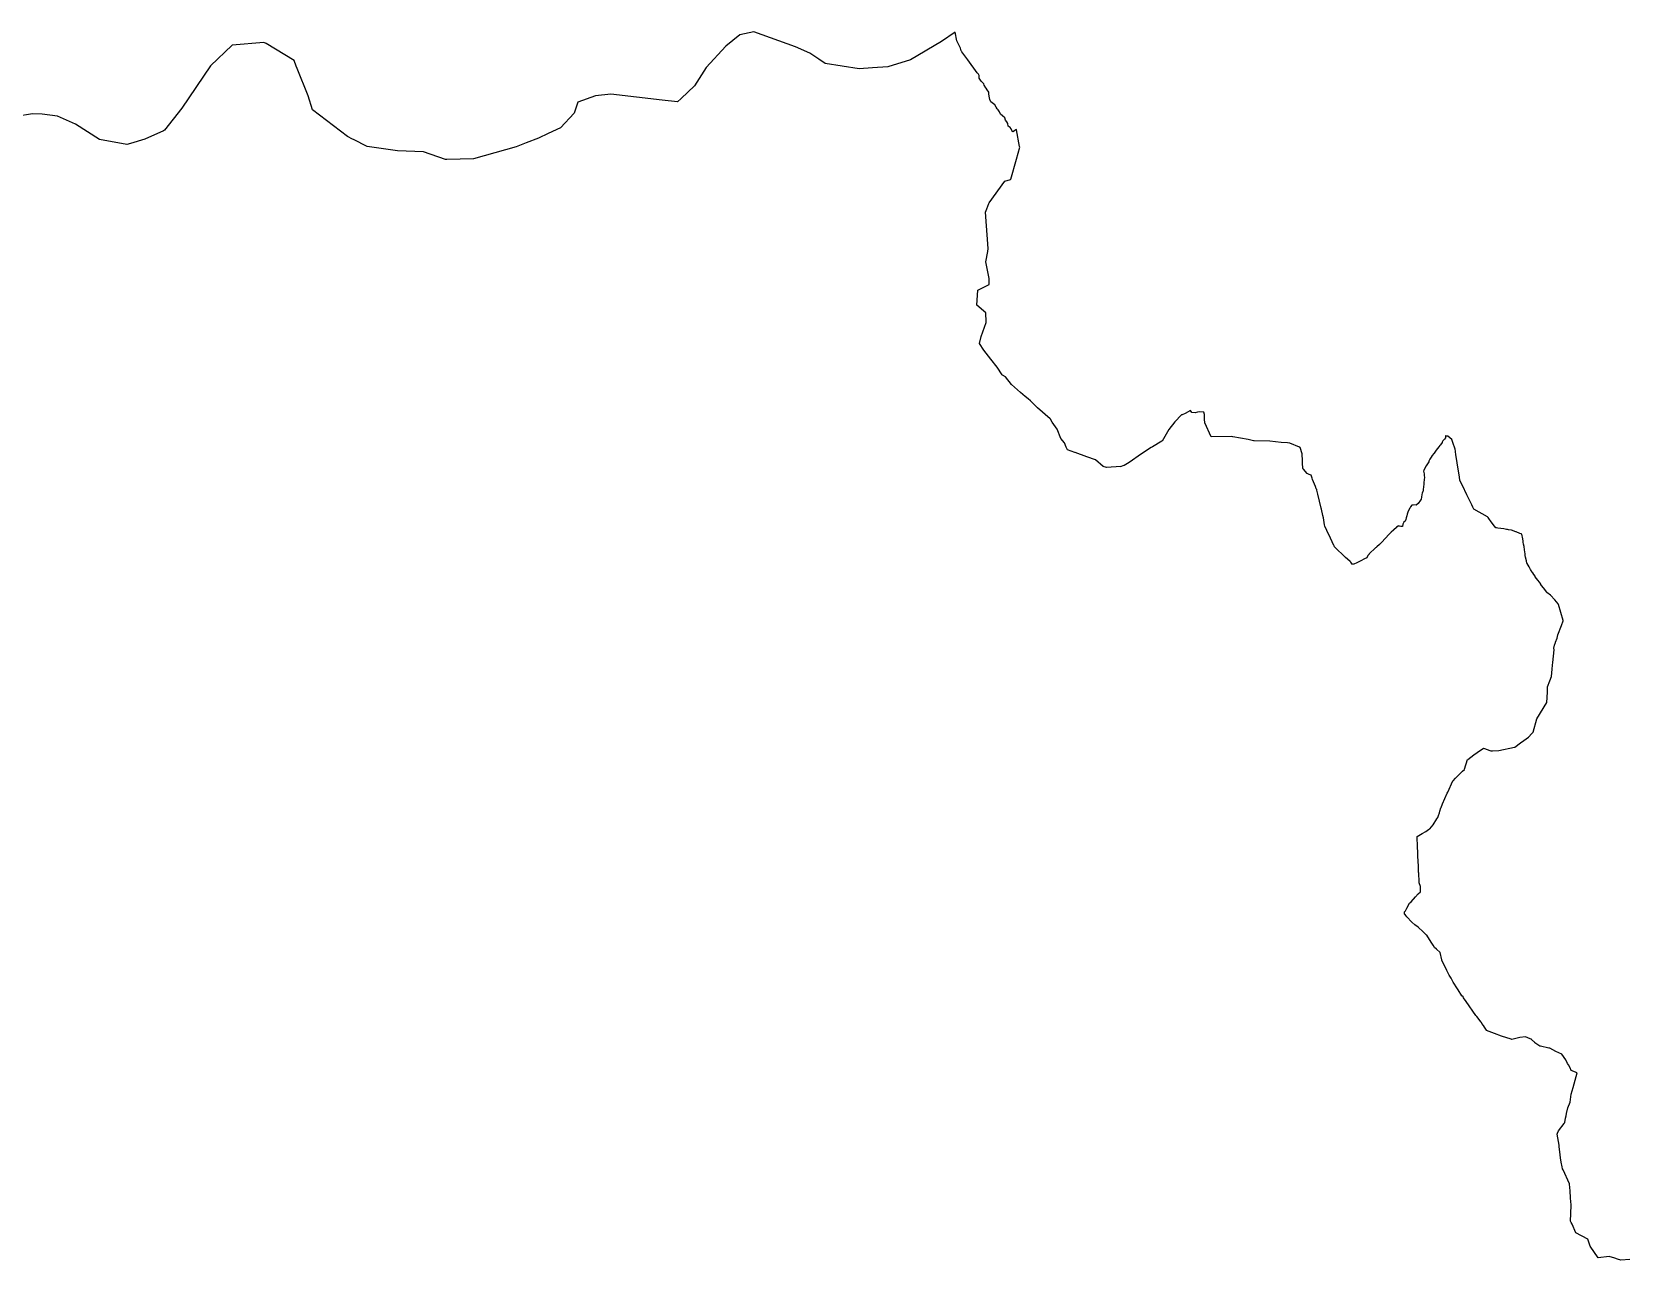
# Model space of a CAD drawing. Header units: metres. Extents: x 255476 to 378809, y 1739479 to 2227865.
# Drawn here: x 307163 to 327098, y 1983571 to 1998918 of the extents above; entities that cross this region are included whole.
import ezdxf

# ---------------------------------------------------------------- set-up
doc = ezdxf.new("R2010")
doc.units = ezdxf.units.M
doc.header["$MEASUREMENT"] = 0
doc.layers.add('DISTRICT BOUNDRY', color=86, linetype='Continuous')

msp = doc.modelspace()

# ---------------------------------------------------------------- linework, layer by layer
at = {"layer": 'DISTRICT BOUNDRY'}
msp.add_polyline3d([(327118, 1983579, 0), (327006, 1983571, 0), (326967, 1983583, 0), (326934, 1983593, 0), (326860, 1983615, 0), (326725, 1983601, 0), (326624, 1983747, 0), (326597, 1983832, 0), (326446, 1983913, 0), (326398, 1984018, 0), (326385, 1984039, 0), (326378, 1984058, 0), (326387, 1984253, 0), (326386, 1984263, 0), (326380, 1984344, 0), (326373, 1984440, 0), (326371, 1984473, 0), (326368, 1984523, 0), (326287, 1984697, 0), (326280, 1984711, 0), (326275, 1984737, 0), (326262, 1984793, 0), (326255, 1984848, 0), (326251, 1984887, 0), (326239, 1984992, 0), (326237, 1985006, 0), (326212, 1985146, 0), (326217, 1985156, 0), (326230, 1985185, 0), (326298, 1985279, 0), (326300, 1985281, 0), (326307, 1985290, 0), (326318, 1985346, 0), (326323, 1985373, 0), (326328, 1985401, 0), (326345, 1985472, 0), (326374, 1985543, 0), (326385, 1985645, 0), (326412, 1985726, 0), (326463, 1985909, 0), (326387, 1985942, 0), (326376, 1985972, 0), (326355, 1986011, 0), (326343, 1986029, 0), (326321, 1986074, 0), (326269, 1986142, 0), (326197, 1986177, 0), (326121, 1986217, 0), (326108, 1986219, 0), (326005, 1986243, 0), (325996, 1986245, 0), (325935, 1986287, 0), (325933, 1986288, 0), (325891, 1986329, 0), (325890, 1986330, 0), (325874, 1986336, 0), (325816, 1986360, 0), (325745, 1986351, 0), (325645, 1986327, 0), (325637, 1986330, 0), (325518, 1986370, 0), (325517, 1986370, 0), (325428, 1986403, 0), (325331, 1986438, 0), (325328, 1986443, 0), (325298, 1986494, 0), (325295, 1986499, 0), (325293, 1986502, 0), (325273, 1986528, 0), (325265, 1986540, 0), (325260, 1986549, 0), (325260, 1986550, 0), (325250, 1986562, 0), (325209, 1986615, 0), (325206, 1986619, 0), (325196, 1986626, 0), (325075, 1986803, 0), (325043, 1986850, 0), (325036, 1986860, 0), (325023, 1986874, 0), (324977, 1986946, 0), (324952, 1986985, 0), (324929, 1987020, 0), (324915, 1987044, 0), (324887, 1987092, 0), (324863, 1987132, 0), (324855, 1987148, 0), (324834, 1987191, 0), (324773, 1987320, 0), (324772, 1987322, 0), (324751, 1987413, 0), (324704, 1987456, 0), (324680, 1987478, 0), (324663, 1987505, 0), (324639, 1987543, 0), (324584, 1987630, 0), (324582, 1987633, 0), (324536, 1987675, 0), (324479, 1987726, 0), (324476, 1987729, 0), (324436, 1987762, 0), (324397, 1987795, 0), (324335, 1987862, 0), (324323, 1987877, 0), (324303, 1987906, 0), (324304, 1987911, 0), (324307, 1987921, 0), (324316, 1987937, 0), (324334, 1987968, 0), (324369, 1988030, 0), (324387, 1988049, 0), (324442, 1988108, 0), (324478, 1988146, 0), (324504, 1988173, 0), (324504, 1988193, 0), (324504, 1988237, 0), (324504, 1988239, 0), (324488, 1988287, 0), (324488, 1988297, 0), (324483, 1988407, 0), (324482, 1988419, 0), (324479, 1988490, 0), (324476, 1988560, 0), (324473, 1988614, 0), (324471, 1988658, 0), (324470, 1988686, 0), (324469, 1988712, 0), (324468, 1988734, 0), (324466, 1988762, 0), (324463, 1988830, 0), (324463, 1988834, 0), (324462, 1988863, 0), (324505, 1988889, 0), (324524, 1988901, 0), (324570, 1988928, 0), (324605, 1988950, 0), (324622, 1988960, 0), (324664, 1989011, 0), (324664, 1989011, 0), (324711, 1989084, 0), (324722, 1989101, 0), (324730, 1989126, 0), (324741, 1989160, 0), (324747, 1989179, 0), (324761, 1989222, 0), (324762, 1989226, 0), (324782, 1989271, 0), (324840, 1989406, 0), (324846, 1989420, 0), (324910, 1989558, 0), (324913, 1989561, 0), (324944, 1989592, 0), (324980, 1989629, 0), (325031, 1989680, 0), (325053, 1989703, 0), (325053, 1989704, 0), (325093, 1989826, 0), (325096, 1989828, 0), (325172, 1989883, 0), (325213, 1989912, 0), (325290, 1989968, 0), (325306, 1989962, 0), (325370, 1989939, 0), (325385, 1989934, 0), (325389, 1989934, 0), (325403, 1989935, 0), (325482, 1989939, 0), (325681, 1989981, 0), (325682, 1989981, 0), (325755, 1990034, 0), (325796, 1990063, 0), (325825, 1990084, 0), (325856, 1990106, 0), (325897, 1990150, 0), (325913, 1990168, 0), (325959, 1990336, 0), (325959, 1990336, 0), (326085, 1990539, 0), (326090, 1990668, 0), (326092, 1990733, 0), (326120, 1990808, 0), (326141, 1990865, 0), (326150, 1990953, 0), (326155, 1991004, 0), (326159, 1991040, 0), (326175, 1991195, 0), (326170, 1991218, 0), (326172, 1991219, 0), (326180, 1991254, 0), (326191, 1991289, 0), (326192, 1991293, 0), (326211, 1991342, 0), (326222, 1991384, 0), (326266, 1991501, 0), (326289, 1991560, 0), (326288, 1991561, 0), (326287, 1991565, 0), (326229, 1991762, 0), (326229, 1991763, 0), (326226, 1991767, 0), (326224, 1991770, 0), (326183, 1991820, 0), (326127, 1991879, 0), (326084, 1991913, 0), (326081, 1991919, 0), (326040, 1991970, 0), (326017, 1991999, 0), (326004, 1992021, 0), (326002, 1992027, 0), (325990, 1992041, 0), (325969, 1992066, 0), (325938, 1992109, 0), (325936, 1992115, 0), (325919, 1992137, 0), (325907, 1992157, 0), (325898, 1992169, 0), (325880, 1992199, 0), (325862, 1992232, 0), (325836, 1992275, 0), (325835, 1992279, 0), (325828, 1992310, 0), (325818, 1992356, 0), (325814, 1992376, 0), (325811, 1992394, 0), (325803, 1992447, 0), (325798, 1992486, 0), (325793, 1992515, 0), (325789, 1992542, 0), (325787, 1992560, 0), (325780, 1992605, 0), (325777, 1992622, 0), (325772, 1992642, 0), (325761, 1992645, 0), (325744, 1992652, 0), (325698, 1992669, 0), (325697, 1992669, 0), (325643, 1992691, 0), (325605, 1992697, 0), (325592, 1992699, 0), (325592, 1992699, 0), (325580, 1992702, 0), (325547, 1992707, 0), (325508, 1992714, 0), (325469, 1992715, 0), (325456, 1992719, 0), (325445, 1992722, 0), (325414, 1992764, 0), (325404, 1992777, 0), (325388, 1992796, 0), (325358, 1992837, 0), (325350, 1992848, 0), (325344, 1992858, 0), (325172, 1992955, 0), (325160, 1992980, 0), (325147, 1993007, 0), (325121, 1993059, 0), (325084, 1993134, 0), (325058, 1993187, 0), (325054, 1993196, 0), (324999, 1993308, 0), (324998, 1993311, 0), (324991, 1993357, 0), (324980, 1993428, 0), (324947, 1993638, 0), (324942, 1993669, 0), (324941, 1993680, 0), (324937, 1993702, 0), (324911, 1993788, 0), (324898, 1993826, 0), (324846, 1993867, 0), (324831, 1993868, 0), (324822, 1993869, 0), (324818, 1993870, 0), (324819, 1993844, 0), (324805, 1993830, 0), (324785, 1993809, 0), (324780, 1993800, 0), (324776, 1993793, 0), (324774, 1993789, 0), (324755, 1993759, 0), (324748, 1993748, 0), (324735, 1993735, 0), (324717, 1993713, 0), (324701, 1993693, 0), (324674, 1993656, 0), (324646, 1993619, 0), (324645, 1993618, 0), (324628, 1993590, 0), (324621, 1993577, 0), (324614, 1993564, 0), (324611, 1993556, 0), (324611, 1993547, 0), (324578, 1993495, 0), (324553, 1993448, 0), (324546, 1993437, 0), (324543, 1993430, 0), (324549, 1993395, 0), (324549, 1993391, 0), (324550, 1993369, 0), (324555, 1993352, 0), (324552, 1993321, 0), (324548, 1993288, 0), (324546, 1993260, 0), (324542, 1993240, 0), (324542, 1993235, 0), (324539, 1993202, 0), (324538, 1993184, 0), (324535, 1993175, 0), (324528, 1993155, 0), (324521, 1993137, 0), (324519, 1993105, 0), (324514, 1993080, 0), (324497, 1993056, 0), (324484, 1993039, 0), (324475, 1993023, 0), (324452, 1993006, 0), (324410, 1993010, 0), (324405, 1993000, 0), (324399, 1993003, 0), (324395, 1993005, 0), (324382, 1992983, 0), (324372, 1992966, 0), (324351, 1992928, 0), (324339, 1992892, 0), (324334, 1992871, 0), (324326, 1992847, 0), (324320, 1992824, 0), (324315, 1992806, 0), (324298, 1992792, 0), (324283, 1992766, 0), (324280, 1992736, 0), (324259, 1992738, 0), (324244, 1992741, 0), (324240, 1992742, 0), (324232, 1992744, 0), (324225, 1992743, 0), (324206, 1992728, 0), (324204, 1992727, 0), (324204, 1992727, 0), (324173, 1992697, 0), (324166, 1992690, 0), (324138, 1992666, 0), (324118, 1992645, 0), (324061, 1992584, 0), (324028, 1992548, 0), (324014, 1992533, 0), (323992, 1992513, 0), (323960, 1992484, 0), (323950, 1992475, 0), (323943, 1992469, 0), (323864, 1992395, 0), (323863, 1992393, 0), (323850, 1992381, 0), (323837, 1992349, 0), (323834, 1992348, 0), (323806, 1992334, 0), (323759, 1992310, 0), (323709, 1992285, 0), (323674, 1992267, 0), (323668, 1992265, 0), (323656, 1992261, 0), (323636, 1992290, 0), (323625, 1992300, 0), (323592, 1992329, 0), (323569, 1992349, 0), (323432, 1992482, 0), (323426, 1992495, 0), (323423, 1992502, 0), (323381, 1992592, 0), (323335, 1992688, 0), (323310, 1992741, 0), (323307, 1992759, 0), (323292, 1992846, 0), (323287, 1992876, 0), (323268, 1992956, 0), (323265, 1992967, 0), (323224, 1993140, 0), (323212, 1993191, 0), (323209, 1993198, 0), (323204, 1993210, 0), (323194, 1993236, 0), (323157, 1993326, 0), (323152, 1993343, 0), (323141, 1993378, 0), (323141, 1993378, 0), (323116, 1993389, 0), (323088, 1993400, 0), (323044, 1993453, 0), (323036, 1993463, 0), (323031, 1993534, 0), (323031, 1993560, 0), (323029, 1993644, 0), (323003, 1993726, 0), (322999, 1993727, 0), (322997, 1993728, 0), (322994, 1993729, 0), (322875, 1993778, 0), (322871, 1993779, 0), (322846, 1993781, 0), (322764, 1993789, 0), (322622, 1993802, 0), (322426, 1993809, 0), (322419, 1993809, 0), (322353, 1993825, 0), (322162, 1993859, 0), (322157, 1993859, 0), (322141, 1993861, 0), (322140, 1993861, 0), (321889, 1993856, 0), (321810, 1994034, 0), (321808, 1994078, 0), (321806, 1994136, 0), (321800, 1994165, 0), (321741, 1994171, 0), (321721, 1994168, 0), (321690, 1994157, 0), (321651, 1994163, 0), (321633, 1994189, 0), (321566, 1994150, 0), (321528, 1994134, 0), (321521, 1994132, 0), (321439, 1994046, 0), (321363, 1993951, 0), (321278, 1993805, 0), (321273, 1993802, 0), (321158, 1993732, 0), (321143, 1993723, 0), (321020, 1993645, 0), (320868, 1993536, 0), (320806, 1993498, 0), (320805, 1993498, 0), (320787, 1993496, 0), (320766, 1993486, 0), (320760, 1993483, 0), (320761, 1993487, 0), (320584, 1993475, 0), (320543, 1993486, 0), (320446, 1993572, 0), (320339, 1993609, 0), (320194, 1993662, 0), (320187, 1993664, 0), (320097, 1993696, 0), (320079, 1993731, 0), (320057, 1993783, 0), (320014, 1993836, 0), (319967, 1993952, 0), (319906, 1994043, 0), (319883, 1994080, 0), (319880, 1994084, 0), (319723, 1994220, 0), (319635, 1994309, 0), (319607, 1994332, 0), (319567, 1994364, 0), (319508, 1994411, 0), (319399, 1994513, 0), (319323, 1994608, 0), (319283, 1994630, 0), (319280, 1994632, 0), (319218, 1994727, 0), (319138, 1994829, 0), (319053, 1994941, 0), (318998, 1995023, 0), (319017, 1995113, 0), (319082, 1995288, 0), (319082, 1995290, 0), (319082, 1995293, 0), (319078, 1995408, 0), (318964, 1995502, 0), (318977, 1995691, 0), (319118, 1995762, 0), (319117, 1995838, 0), (319117, 1995838, 0), (319084, 1996004, 0), (319077, 1996044, 0), (319101, 1996172, 0), (319107, 1996211, 0), (319072, 1996667, 0), (319089, 1996708, 0), (319116, 1996775, 0), (319119, 1996783, 0), (319313, 1997052, 0), (319385, 1997075, 0), (319390, 1997076, 0), (319390, 1997077, 0), (319458, 1997328, 0), (319501, 1997476, 0), (319499, 1997486, 0), (319459, 1997696, 0), (319458, 1997697, 0), (319412, 1997671, 0), (319402, 1997687, 0), (319391, 1997705, 0), (319380, 1997724, 0), (319357, 1997740, 0), (319352, 1997774, 0), (319340, 1997796, 0), (319321, 1997817, 0), (319312, 1997846, 0), (319285, 1997868, 0), (319261, 1997890, 0), (319247, 1997920, 0), (319232, 1997943, 0), (319230, 1997945, 0), (319218, 1997956, 0), (319218, 1997956, 0), (319204, 1997976, 0), (319190, 1998007, 0), (319172, 1998021, 0), (319140, 1998043, 0), (319125, 1998074, 0), (319118, 1998115, 0), (319113, 1998145, 0), (319113, 1998162, 0), (319113, 1998165, 0), (319113, 1998165, 0), (319095, 1998193, 0), (319080, 1998215, 0), (319078, 1998217, 0), (319054, 1998253, 0), (319050, 1998271, 0), (319017, 1998304, 0), (318994, 1998340, 0), (318993, 1998374, 0), (318986, 1998391, 0), (318972, 1998402, 0), (318967, 1998406, 0), (318853, 1998569, 0), (318776, 1998669, 0), (318772, 1998676, 0), (318767, 1998683, 0), (318761, 1998713, 0), (318736, 1998763, 0), (318714, 1998805, 0), (318693, 1998915, 0), (318521, 1998798, 0), (318136, 1998570, 0), (317852, 1998480, 0), (317660, 1998468, 0), (317496, 1998458, 0), (317068, 1998522, 0), (316989, 1998576, 0), (316905, 1998634, 0), (316878, 1998653, 0), (316700, 1998731, 0), (316180, 1998918, 0), (316003, 1998882, 0), (315829, 1998740, 0), (315584, 1998472, 0), (315438, 1998242, 0), (315273, 1998086, 0), (315227, 1998043, 0), (315034, 1998065, 0), (314391, 1998140, 0), (314203, 1998117, 0), (313982, 1998040, 0), (313980, 1998039, 0), (313936, 1997904, 0), (313766, 1997720, 0), (313609, 1997648, 0), (313488, 1997592, 0), (313334, 1997531, 0), (313212, 1997482, 0), (312679, 1997331, 0), (312346, 1997325, 0), (312330, 1997325, 0), (312054, 1997421, 0), (311727, 1997430, 0), (311351, 1997486, 0), (311181, 1997572, 0), (311166, 1997579, 0), (311106, 1997609, 0), (310669, 1997943, 0), (310613, 1998120, 0), (310613, 1998120, 0), (310477, 1998460, 0), (310465, 1998491, 0), (310436, 1998560, 0), (310087, 1998771, 0), (310060, 1998787, 0), (309662, 1998752, 0), (309391, 1998495, 0), (309034, 1997966, 0), (308818, 1997688, 0), (308804, 1997682, 0), (308572, 1997578, 0), (308395, 1997525, 0), (308347, 1997511, 0), (308007, 1997575, 0), (307709, 1997766, 0), (307484, 1997865, 0), (307292, 1997892, 0), (307168, 1997896, 0), (306964, 1997862, 0)], dxfattribs=at)

doc.saveas('drawing.dxf')
